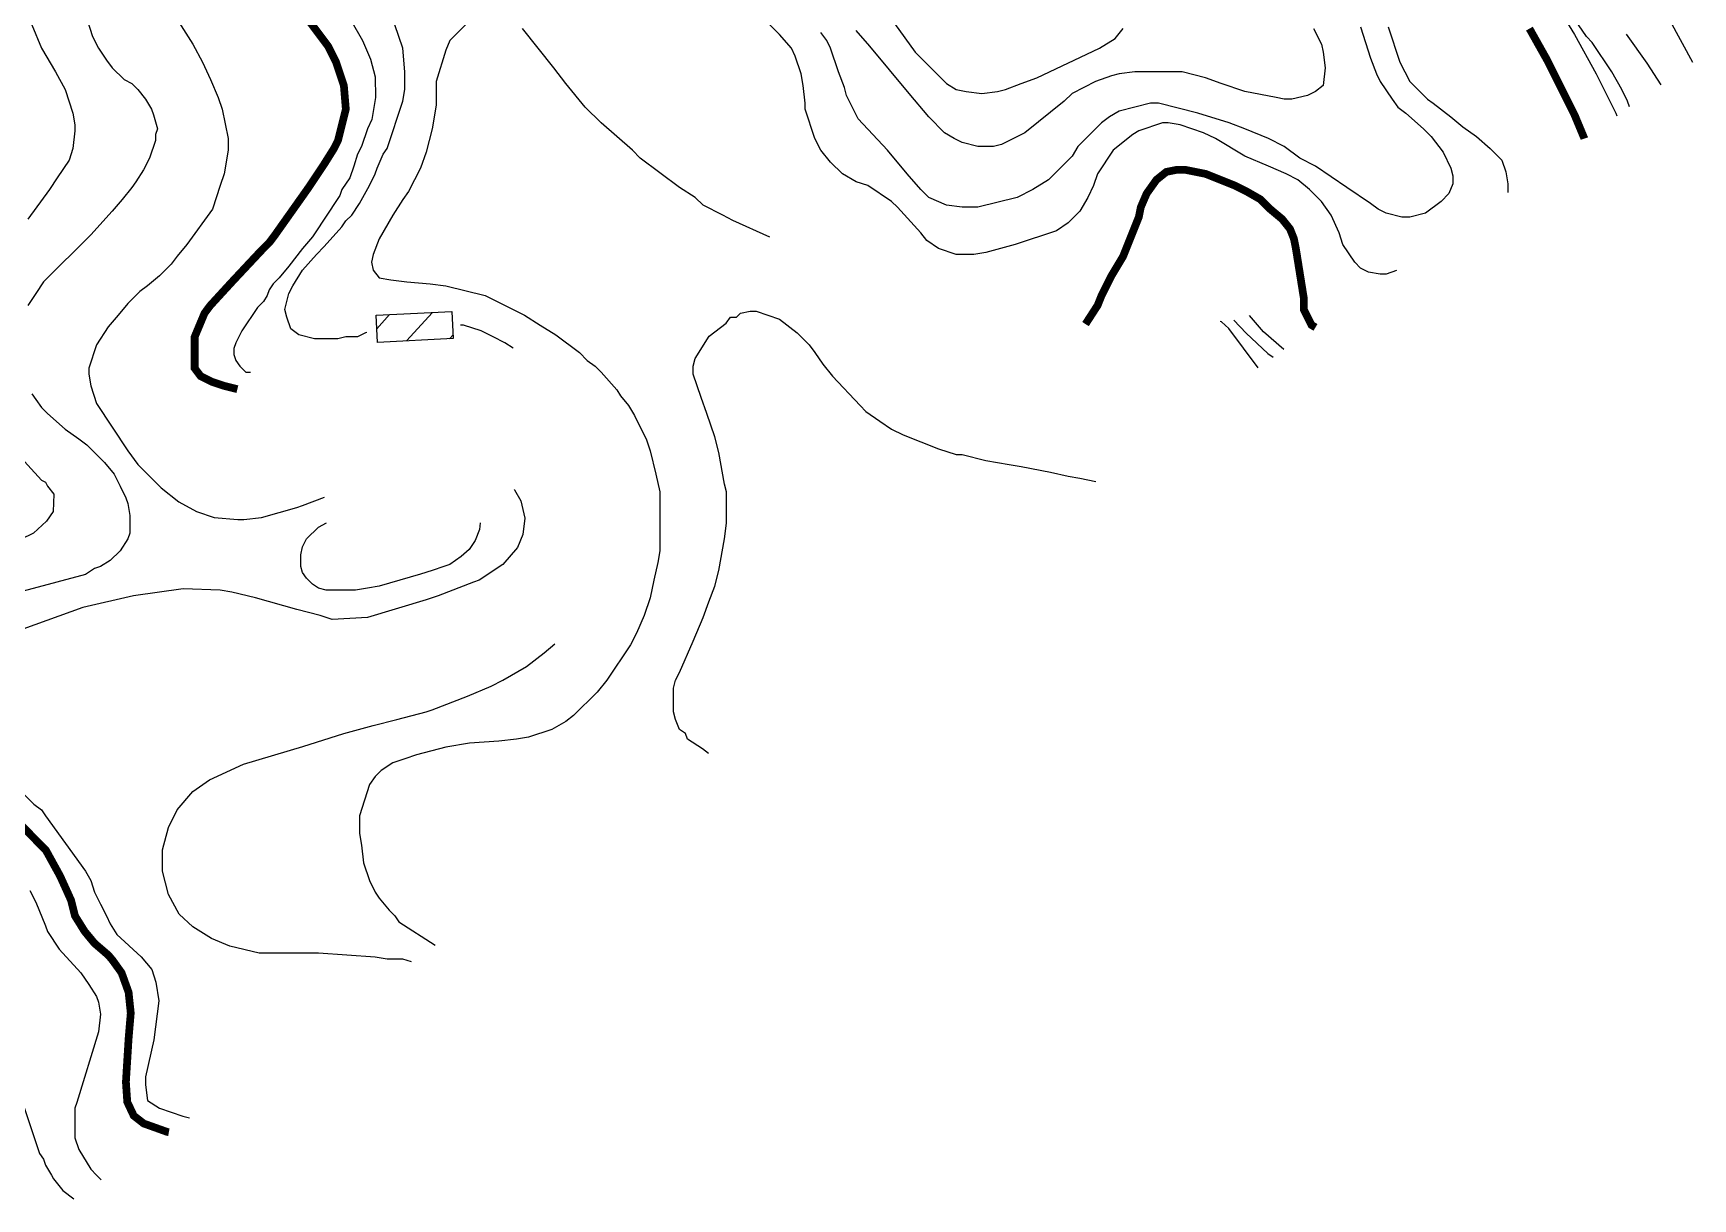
# Model space of a CAD drawing. Extents: x 35515948 to 35520624, y 3302916 to 3308279.
# Drawn here: x 35519730 to 35520266, y 3305716 to 3306093 of the extents above; entities that cross this region are included whole.
import ezdxf

# ---------------------------------------------------------------- set-up
doc = ezdxf.new("R2010")
doc.units = 0
doc.header["$LTSCALE"] = 10000
doc.header["$MEASUREMENT"] = 0
for name, color, linetype in [('2113', 7, 'CONTINUOUS'), ('8111', 34, 'CONTINUOUS'), ('8112', 34, 'CONTINUOUS')]:
    doc.layers.add(name, color=color, linetype=linetype)

msp = doc.modelspace()

# ---------------------------------------------------------------- linework, layer by layer
at = {"layer": '2113', "linetype": 'Continuous', "ltscale": 0.005}
for p, q in [((35519844.82, 3306001.75), (35519840.69, 3305997.2)), ((35519858.69, 3306002.44), (35519850.34, 3305993.23)), ((35519865.37, 3305995.19), (35519864.22, 3305993.92))]:
    msp.add_line(p, q, dxfattribs=at)
msp.add_lwpolyline([(35519864.99, 3306002.76), (35519865.43, 3305993.98), (35519840.91, 3305992.76), (35519840.47, 3306001.54)], close=True, dxfattribs=at)
at = {"layer": '8111', "linetype": 'Continuous', "ltscale": 0.005, "flags": 128}
for points, elevation in [([(35520266.43, 3306083.3), (35520243.84, 3306125.02), (35520219.35, 3306160.77), (35520218.29, 3306165.4), (35520219.29, 3306169.2), (35520220.56, 3306173.01), (35520221.83, 3306174.28), (35520228.08, 3306182.61), (35520236.44, 3306188.88), (35520238.34, 3306190.79), (35520240.88, 3306192.69), (35520241.5, 3306192.9)], 405), ([(35519828.13, 3306104.43), (35519836.11, 3306090.4), (35519838.7, 3306084.44), (35519840.15, 3306078.68), (35519840.28, 3306071.99), (35519839.09, 3306064.84), (35519837.65, 3306061.88), (35519835.75, 3306056.17), (35519834.48, 3306053.63), (35519833.21, 3306049.82), (35519831.94, 3306046.01), (35519829.4, 3306042.2), (35519828.76, 3306040.29), (35519823.68, 3306032.67), (35519821.14, 3306028.86), (35519819.87, 3306026.96), (35519816.7, 3306023.15), (35519812.25, 3306017.43), (35519809.08, 3306013.62), (35519807.17, 3306011.72), (35519805.9, 3306009.81), (35519805.27, 3306007.91), (35519804, 3306006), (35519802.09, 3306004.1), (35519797.01, 3305996.48), (35519795.11, 3305992.67), (35519794.47, 3305990.76), (35519794.47, 3305988.86), (35519795.11, 3305986.95), (35519796.38, 3305985.05), (35519798.28, 3305983.14), (35519799.87, 3305983.14)], 420), ([(35520003.39, 3306102.52), (35520014.82, 3306086.65), (35520024.98, 3306076.49), (35520028.15, 3306074.58), (35520031.33, 3306073.95), (35520036.41, 3306073.31), (35520041.49, 3306073.95), (35520044.03, 3306074.58), (35520049.11, 3306076.49), (35520054.19, 3306078.39), (35520074.51, 3306087.92), (35520079.59, 3306091.09), (35520082.13, 3306094.27)], 445), ([(35519746.85, 3306097.44), (35519748.75, 3306091.73), (35519750.66, 3306087.92), (35519753.2, 3306084.11), (35519755.1, 3306081.57), (35519758.91, 3306077.76), (35519761.45, 3306076.49), (35519763.36, 3306074.58), (35519765.9, 3306071.41), (35519767.8, 3306068.23), (35519768.44, 3306066.33), (35519769.71, 3306061.88), (35519769.07, 3306059.98), (35519769.07, 3306058.07), (35519767.17, 3306052.36), (35519765.26, 3306048.55), (35519762.72, 3306044.74), (35519761.45, 3306042.83), (35519758.28, 3306039.02), (35519755.1, 3306035.21), (35519748.12, 3306027.59), (35519732.88, 3306012.35), (35519730.34, 3306008.54), (35519727.8, 3306004.73)], 435), ([(35519869.4, 3306095.54), (35519864.32, 3306090.46), (35519863.05, 3306087.28), (35519859.88, 3306077.12), (35519859.88, 3306069.5), (35519858.61, 3306061.88), (35519856.7, 3306054.26), (35519854.8, 3306049.18), (35519850.99, 3306041.56), (35519849.08, 3306039.02), (35519845.91, 3306033.94), (35519841.46, 3306026.32), (35519839.56, 3306021.24), (35519838.92, 3306018.7), (35519839.56, 3306016.16), (35519841.46, 3306013.62), (35519845.27, 3306012.99), (35519850.35, 3306012.35), (35519857.97, 3306011.72), (35519863.05, 3306011.08), (35519875.75, 3306007.91), (35519888.45, 3306001.56), (35519893.53, 3305998.38), (35519898.61, 3305995.21), (35519906.23, 3305989.49), (35519908.77, 3305986.95), (35519911.31, 3305985.05), (35519913.22, 3305983.14), (35519918.3, 3305977.43), (35519919.57, 3305975.52), (35519922.11, 3305972.35), (35519924.01, 3305969.17), (35519925.92, 3305965.36), (35519927.82, 3305961.55), (35519929.09, 3305957.74), (35519931, 3305950.12), (35519932.27, 3305944.41), (35519932.27, 3305925.36), (35519931.63, 3305921.55), (35519930.36, 3305915.83), (35519929.09, 3305910.12), (35519927.19, 3305904.4), (35519924.65, 3305898.69), (35519922.74, 3305894.88), (35519915.12, 3305883.45), (35519911.95, 3305879.64), (35519904.33, 3305872.02), (35519901.79, 3305870.11), (35519897.34, 3305867.57), (35519889.72, 3305865.03), (35519885.91, 3305864.4), (35519880.2, 3305863.76), (35519870.67, 3305863.12), (35519863.05, 3305861.85), (35519853.53, 3305859.31), (35519849.72, 3305858.04), (35519845.91, 3305856.77), (35519842.1, 3305854.23), (35519840.19, 3305852.33), (35519838.29, 3305849.79), (35519835.11, 3305839.63), (35519835.11, 3305833.92), (35519835.75, 3305830.1), (35519836.38, 3305824.39), (35519838.29, 3305818.67), (35519840.19, 3305814.87), (35519841.46, 3305812.96), (35519844.64, 3305809.15), (35519846.54, 3305807.25), (35519847.81, 3305805.34), (35519859.55, 3305797.72)], 410), ([(35519967.89, 3306026.8), (35519955.87, 3306032.15), (35519952.59, 3306033.94), (35519946.24, 3306037.12), (35519943.7, 3306039.66), (35519938.62, 3306042.83), (35519925.92, 3306052.36), (35519923.38, 3306054.9), (35519913.22, 3306063.79), (35519908.14, 3306068.87), (35519901.79, 3306076.49), (35519897.98, 3306081.57), (35519887.82, 3306094.27)], 410), ([(35520158.97, 3306094.9), (35520162.14, 3306084.74), (35520164.05, 3306079.66), (35520165.31, 3306077.12), (35520169.12, 3306071.41), (35520171.03, 3306068.87), (35520173.57, 3306066.96), (35520179.28, 3306061.88), (35520181.83, 3306059.34), (35520185.63, 3306054.26), (35520188.17, 3306049.18), (35520188.81, 3306046.64), (35520188.81, 3306044.1), (35520187.54, 3306040.93), (35520185, 3306038.39), (35520179.92, 3306034.58), (35520174.84, 3306033.31), (35520172.3, 3306033.31), (35520167.22, 3306034.58), (35520164.68, 3306035.85), (35520162.14, 3306037.75), (35520154.52, 3306042.83), (35520144.36, 3306049.82), (35520139.28, 3306052.36), (35520134.2, 3306056.17), (35520129.12, 3306058.71), (35520121.5, 3306061.88), (35520116.42, 3306063.79), (35520106.26, 3306066.96), (35520093.56, 3306070.14), (35520091.02, 3306070.14), (35520080.86, 3306067.6), (35520077.68, 3306065.69), (35520075.14, 3306063.79), (35520067.52, 3306056.17), (35520065.62, 3306052.99), (35520058, 3306045.37), (35520052.92, 3306042.2), (35520047.84, 3306039.66), (35520035.14, 3306036.48), (35520030.06, 3306036.48), (35520024.98, 3306037.12), (35520019.26, 3306039.66), (35520016.72, 3306042.2), (35520012.28, 3306047.28), (35520005.93, 3306054.9), (35519996.4, 3306065.06), (35519992.59, 3306072.68), (35519991.96, 3306075.22), (35519990.05, 3306080.3), (35519987.51, 3306087.92), (35519986.24, 3306090.46), (35519984.34, 3306093)], 435), ([(35520245.94, 3306068.92), (35520245.33, 3306070.77), (35520243.42, 3306074.58), (35520240.24, 3306080.3), (35520233.9, 3306089.82), (35520231.99, 3306091.73), (35520229.45, 3306095.54)], 415), ([(35520244.87, 3306092.5), (35520251.52, 3306083.05), (35520256.09, 3306076.04)], 410), ([(35519948.03, 3305859.83), (35519946.07, 3305861.28), (35519941.16, 3305864.4), (35519940.52, 3305866.3), (35519938.62, 3305867.57), (35519937.35, 3305870.75), (35519936.71, 3305873.29), (35519936.71, 3305880.91), (35519937.35, 3305883.45), (35519938.62, 3305885.99), (35519943.06, 3305896.15), (35519946.24, 3305903.77), (35519948.14, 3305908.85), (35519950.05, 3305913.93), (35519951.32, 3305919.01), (35519953.22, 3305929.17), (35519953.86, 3305934.25), (35519953.86, 3305944.41), (35519953.22, 3305946.95), (35519951.32, 3305957.11), (35519950.05, 3305962.19), (35519947.51, 3305969.81), (35519945.6, 3305974.89), (35519943.06, 3305982.51), (35519943.06, 3305985.05), (35519943.7, 3305987.59), (35519948.19, 3305994.74), (35519953.75, 3305998.97), (35519955.13, 3306000.92), (35519957.03, 3306000.92), (35519958.3, 3306002.19), (35519961.48, 3306002.83), (35519963.38, 3306002.83), (35519971, 3306000.29), (35519976.72, 3305995.84), (35519980.53, 3305992.03), (35519982.43, 3305989.49), (35519984.97, 3305985.68), (35519988.15, 3305981.87), (35519997.04, 3305972.35), (35519998.94, 3305970.44), (35520003.39, 3305967.27), (35520007.2, 3305964.73), (35520011.01, 3305962.82), (35520022.44, 3305958.38), (35520028.15, 3305956.47), (35520030.06, 3305956.47), (35520037.68, 3305954.57), (35520041.49, 3305953.93), (35520045.3, 3305953.3), (35520049.11, 3305952.66), (35520058.63, 3305950.76), (35520064.35, 3305949.49), (35520068.16, 3305948.85), (35520073.26, 3305947.72)], 405), ([(35520125.8, 3305984.59), (35520116.34, 3305997.25), (35520113.95, 3305999.37), (35520113.5, 3305999.52)], 410), ([(35520117.97, 3305999.93), (35520121.9, 3305995.79), (35520128.92, 3305989.17), (35520130.68, 3305988.02)], 415), ([(35520134.1, 3305990.42), (35520127.53, 3305996.19), (35520123.04, 3306001.48)], 420), ([(35519729.07, 3305976.16), (35519730.34, 3305974.25), (35519732.24, 3305971.71), (35519734.15, 3305969.81), (35519739.86, 3305964.73), (35519744.31, 3305961.55), (35519746.85, 3305959.65), (35519752.56, 3305953.93), (35519755.74, 3305950.12), (35519757.64, 3305946.31), (35519759.55, 3305942.5), (35519760.18, 3305940.6), (35519760.82, 3305936.79), (35519760.82, 3305931.07), (35519760.18, 3305929.17), (35519757.64, 3305925.36), (35519754.47, 3305922.18), (35519751.29, 3305920.28), (35519749.39, 3305919.64), (35519746.41, 3305917.68), (35519716.91, 3305909.83)], 435), ([(35519874.16, 3305934.43), (35519873.91, 3305932.24), (35519872.52, 3305928.73), (35519870.6, 3305925.75), (35519867.96, 3305923.5), (35519864.32, 3305920.91), (35519862.42, 3305920.28), (35519858.61, 3305919.01), (35519854.8, 3305917.74), (35519841.46, 3305913.93), (35519837.65, 3305913.29), (35519833.84, 3305912.66), (35519824.32, 3305912.66), (35519821.78, 3305913.29), (35519819.87, 3305914.56), (35519817.97, 3305916.47), (35519816.7, 3305918.37), (35519816.06, 3305920.28), (35519816.06, 3305924.09), (35519816.7, 3305926.63), (35519817.97, 3305929.17), (35519821.78, 3305932.98), (35519824.4, 3305934.43)], 435), ([(35519851.93, 3305792.37), (35519849.08, 3305793.27), (35519847.81, 3305793.27), (35519844, 3305793.27), (35519840.19, 3305793.91), (35519821.78, 3305795.18), (35519802.61, 3305795.23), (35519793.15, 3305797.44), (35519787.17, 3305799.96), (35519781.18, 3305803.74), (35519776.76, 3305807.83), (35519773.3, 3305814.13), (35519771.4, 3305821.69), (35519771.4, 3305828.62), (35519773.3, 3305835.86), (35519776.13, 3305841.53), (35519781.18, 3305847.52), (35519786.53, 3305851.3), (35519797.57, 3305856.34), (35519816.8, 3305862.01), (35519830.03, 3305866.3), (35519839.56, 3305868.84), (35519847.18, 3305870.75), (35519856.7, 3305873.29), (35519858.61, 3305873.92), (35519870.04, 3305878.37), (35519877.66, 3305881.54), (35519881.47, 3305883.45), (35519889.09, 3305887.89), (35519894.8, 3305892.34), (35519898.24, 3305895.2)], 415), ([(35519723.99, 3305849.15), (35519729.7, 3305843.44), (35519732.24, 3305841.54), (35519733.51, 3305839.63), (35519746.41, 3305821.69), (35519748.12, 3305818.67), (35519749.39, 3305814.87), (35519751.29, 3305811.06), (35519753.2, 3305807.25), (35519754.47, 3305804.71), (35519756.59, 3305801.22), (35519764.47, 3305793.97), (35519767.94, 3305789.88), (35519769.2, 3305785.78), (35519770.14, 3305779.8), (35519768.57, 3305767.2), (35519765.9, 3305755.17), (35519765.9, 3305752.63), (35519766.53, 3305747.56), (35519770.34, 3305745.02), (35519777.96, 3305742.48), (35519780.08, 3305741.95)], 420), ([(35519725.89, 3305747.56), (35519731.61, 3305730.41), (35519732.88, 3305728.5), (35519733.51, 3305726.6), (35519735.42, 3305723.42), (35519736.05, 3305722.15), (35519739.13, 3305718.42), (35519742.72, 3305715.72)], 435)]:
    msp.add_lwpolyline(points, dxfattribs=dict(at, elevation=elevation))
at = {"layer": '8111', "linetype": 'Continuous', "ltscale": 0.005}
for points, elevation in [([(35519771.61, 3306104.43), (35519781.14, 3306089.19), (35519784.31, 3306083.47), (35519786.85, 3306077.76), (35519789.39, 3306072.04), (35519790.66, 3306068.23), (35519792.57, 3306058.71), (35519792.57, 3306054.9), (35519791.3, 3306047.28), (35519790.03, 3306043.47), (35519787.49, 3306035.85), (35519779.23, 3306024.42), (35519776.06, 3306020.61), (35519774.15, 3306018.07), (35519770.34, 3306014.26), (35519766.53, 3306011.08), (35519763.99, 3306009.18), (35519760.18, 3306005.37), (35519757.01, 3306001.56), (35519753.83, 3305997.75), (35519750.02, 3305992.03), (35519747.48, 3305984.41), (35519747.48, 3305982.51), (35519748.12, 3305978.7), (35519750.02, 3305972.98), (35519760.18, 3305957.74), (35519763.36, 3305953.3), (35519770.98, 3305945.68), (35519776.69, 3305941.23), (35519782.41, 3305938.06), (35519788.12, 3305936.15), (35519795.74, 3305935.52), (35519797.65, 3305935.52), (35519803.36, 3305936.15), (35519814.79, 3305939.33), (35519816.7, 3305939.96), (35519823.8, 3305942.67)], 430), ([(35520170.55, 3306016), (35520167.22, 3306014.89), (35520165.31, 3306014.89), (35520161.51, 3306015.53), (35520158.97, 3306016.8), (35520157.06, 3306018.7), (35520153.25, 3306024.42), (35520151.98, 3306028.23), (35520149.44, 3306033.94), (35520146.27, 3306038.39), (35520142.45, 3306042.2), (35520138.64, 3306045.37), (35520134.83, 3306047.28), (35520129.12, 3306049.82), (35520121.5, 3306052.99), (35520111.97, 3306058.71), (35520108.16, 3306060.61), (35520100.54, 3306063.15), (35520096.73, 3306063.79), (35520094.83, 3306063.79), (35520087.21, 3306061.25), (35520085.3, 3306059.98), (35520078.95, 3306054.9), (35520073.87, 3306047.28), (35520072.6, 3306043.47), (35520070.7, 3306039.66), (35520068.16, 3306035.21), (35520064.35, 3306031.4), (35520060.54, 3306028.86), (35520047.2, 3306024.42), (35520037.68, 3306021.88), (35520033.87, 3306021.24), (35520028.15, 3306021.24), (35520022.44, 3306023.15), (35520018.63, 3306025.69), (35520016.72, 3306028.23), (35520009.1, 3306036.48), (35520007.2, 3306038.39), (35519999.58, 3306043.47), (35519995.77, 3306044.74), (35519991.32, 3306047.28), (35519987.51, 3306051.09), (35519984.34, 3306054.9), (35519982.43, 3306058.71), (35519979.26, 3306068.23), (35519979.26, 3306070.14), (35519978.62, 3306075.85), (35519977.99, 3306079.66), (35519976.08, 3306085.38), (35519974.81, 3306087.92), (35519971, 3306092.36), (35519967.19, 3306096.17)], 430), ([(35520225.01, 3306097.44), (35520228.18, 3306092.36), (35520235.16, 3306079.66), (35520241.52, 3306066.96), (35520241.86, 3306066.05)], 420), ([(35519729.07, 3306095.54), (35519732.24, 3306087.92), (35519736.69, 3306080.3), (35519739.86, 3306074.58), (35519742.4, 3306066.96), (35519743.04, 3306063.15), (35519743.04, 3306061.25), (35519742.4, 3306055.53), (35519741.13, 3306051.72), (35519737.32, 3306046.01), (35519734.78, 3306042.2), (35519727.8, 3306032.67)], 440), ([(35519837.51, 3305995.96), (35519837.02, 3305995.84), (35519834.48, 3305994.57), (35519830.67, 3305994.57), (35519828.13, 3305993.94), (35519820.51, 3305993.94), (35519815.43, 3305995.21), (35519812.89, 3305997.11), (35519811.62, 3306000.92), (35519810.98, 3306003.46), (35519812.25, 3306008.54), (35519813.52, 3306011.08), (35519816.7, 3306016.16), (35519821.14, 3306021.24), (35519823.68, 3306023.78), (35519829.4, 3306030.13), (35519830.67, 3306032.04), (35519832.57, 3306033.94), (35519835.11, 3306037.75), (35519838.29, 3306043.47), (35519840.19, 3306047.28), (35519840.83, 3306049.18), (35519842.73, 3306053.63), (35519844, 3306055.53), (35519849.08, 3306070.77), (35519849.72, 3306074.58), (35519849.72, 3306080.3), (35519849.08, 3306087.92), (35519846.54, 3306095.54)], 415), ([(35520143.72, 3306094.27), (35520146.27, 3306089.19), (35520146.9, 3306086.65), (35520147.53, 3306081.57), (35520146.9, 3306075.85), (35520144.36, 3306073.95), (35520141.82, 3306072.68), (35520136.74, 3306071.41), (35520134.2, 3306071.41), (35520131.66, 3306072.04), (35520121.5, 3306073.95), (35520113.88, 3306076.49), (35520108.8, 3306078.39), (35520101.18, 3306080.3), (35520085.94, 3306080.3), (35520080.86, 3306079.66), (35520078.32, 3306079.03), (35520073.24, 3306077.12), (35520065.62, 3306073.31), (35520063.08, 3306070.77), (35520050.38, 3306060.61), (35520042.76, 3306056.8), (35520040.22, 3306056.17), (35520035.14, 3306056.17), (35520030.06, 3306057.44), (35520027.52, 3306058.71), (35520024.34, 3306060.61), (35520019.26, 3306065.69), (35520012.91, 3306073.31), (35520006.56, 3306080.93), (35520000.21, 3306088.55), (35519995.77, 3306093.63)], 440), ([(35520167.85, 3306094.9), (35520171.66, 3306083.47), (35520174.84, 3306077.12), (35520180.55, 3306071.41), (35520182.46, 3306070.14), (35520188.17, 3306065.69), (35520191.98, 3306062.52), (35520196.43, 3306059.34), (35520200.88, 3306055.53), (35520204.69, 3306051.72), (35520205.95, 3306047.91), (35520206.59, 3306044.1), (35520206.59, 3306041.3)], 430), ([(35519884.81, 3305990.92), (35519882.1, 3305992.67), (35519878.29, 3305994.57), (35519874.48, 3305996.48), (35519868.77, 3305998.38), (35519867.78, 3305998.38)], 415), ([(35519717.64, 3305964.09), (35519732.24, 3305948.22), (35519733.51, 3305947.58), (35519734.15, 3305946.31), (35519736.22, 3305943.63), (35519735.95, 3305938.07), (35519733.84, 3305934.89), (35519729.6, 3305931.05), (35519716.91, 3305924.91)], 440), ([(35519885.17, 3305945.15), (35519885.28, 3305945.04), (35519887.29, 3305941.51), (35519888.61, 3305935.95), (35519887.95, 3305930.65), (35519886.23, 3305926.42), (35519881.47, 3305920.91), (35519873.85, 3305915.83), (35519871.94, 3305915.2), (35519860.51, 3305910.75), (35519856.7, 3305909.48), (35519837.65, 3305903.77), (35519826.22, 3305903.13), (35519822.41, 3305904.4), (35519814.79, 3305906.31), (35519801.46, 3305910.12), (35519793.84, 3305912.02), (35519790.03, 3305912.66), (35519778.05, 3305913), (35519761.98, 3305910.8), (35519745.58, 3305907.02), (35519710.59, 3305894.42), (35519698.76, 3305891.27)], 430), ([(35519728.43, 3305815.5), (35519730.34, 3305811.69), (35519733.51, 3305804.07), (35519734.15, 3305802.17), (35519737.96, 3305796.45), (35519744.94, 3305788.83), (35519747.48, 3305785.02), (35519750.02, 3305781.21), (35519750.66, 3305779.31), (35519751.29, 3305775.5), (35519750.66, 3305769.78), (35519743.67, 3305746.92), (35519743.04, 3305745.02), (35519743.04, 3305735.49), (35519744.31, 3305731.68), (35519748.12, 3305725.33), (35519750.02, 3305723.42), (35519751.54, 3305721.91)], 430)]:
    msp.add_lwpolyline(points, dxfattribs=dict(at, elevation=elevation))
at = {"layer": '8112', "linetype": 'Continuous', "ltscale": 0.005, "const_width": 2.5, "elevation": 425, "flags": 128}
for points in [[(35519817.33, 3306098.71), (35519824.95, 3306088.55), (35519827.49, 3306083.47), (35519830.03, 3306075.85), (35519830.67, 3306068.23), (35519828.13, 3306058.07), (35519826.86, 3306055.53), (35519823.68, 3306050.45), (35519818.6, 3306042.83), (35519807.81, 3306027.59), (35519805.9, 3306025.05), (35519803.36, 3306022.51), (35519793.84, 3306012.35), (35519786.85, 3306004.73), (35519784.95, 3306002.19), (35519781.77, 3305994.57), (35519781.77, 3305984.41), (35519783.68, 3305981.87), (35519787.49, 3305979.97), (35519791.3, 3305978.7), (35519795.57, 3305977.63)], [(35520213.58, 3306094.27), (35520219.29, 3306084.11), (35520221.83, 3306079.03), (35520228.18, 3306066.33), (35520231.35, 3306058.71), (35520231.36, 3306058.68)], [(35520144.36, 3305997.62), (35520143.09, 3305998.38), (35520140.55, 3306003.46), (35520140.55, 3306007.27), (35520138.01, 3306023.15), (35520137.37, 3306026.32), (35520136.1, 3306029.5), (35520133.56, 3306032.67), (35520129.75, 3306035.85), (35520126.58, 3306039.02), (35520122.13, 3306041.56), (35520118.32, 3306043.47), (35520108.8, 3306047.28), (35520102.45, 3306048.55), (35520099.27, 3306048.55), (35520096.1, 3306047.91), (35520092.92, 3306045.37), (35520089.75, 3306040.93), (35520087.84, 3306036.48), (35520087.21, 3306033.31), (35520085.94, 3306030.13), (35520083.4, 3306023.78), (35520082.13, 3306020.61), (35520078.32, 3306014.26), (35520075.14, 3306007.91), (35520073.87, 3306004.73), (35520069.96, 3305998.69)], [(35519713.83, 3305848.55), (35519733.62, 3305828.5), (35519738.24, 3305820.12), (35519741.77, 3305812.33), (35519743.04, 3305807.25), (35519746.21, 3305802.17), (35519749.39, 3305798.35), (35519753.83, 3305794.54), (35519755.26, 3305792.82), (35519758.13, 3305788.82), (35519760.39, 3305782.54), (35519761.09, 3305775.83), (35519760.39, 3305767.54), (35519759.52, 3305753.5), (35519759.96, 3305747.05), (35519762.05, 3305742.6), (35519765.28, 3305740.08), (35519772.86, 3305737.37), (35519773.42, 3305737.27)]]:
    msp.add_lwpolyline(points, dxfattribs=at)

doc.saveas('drawing.dxf')
